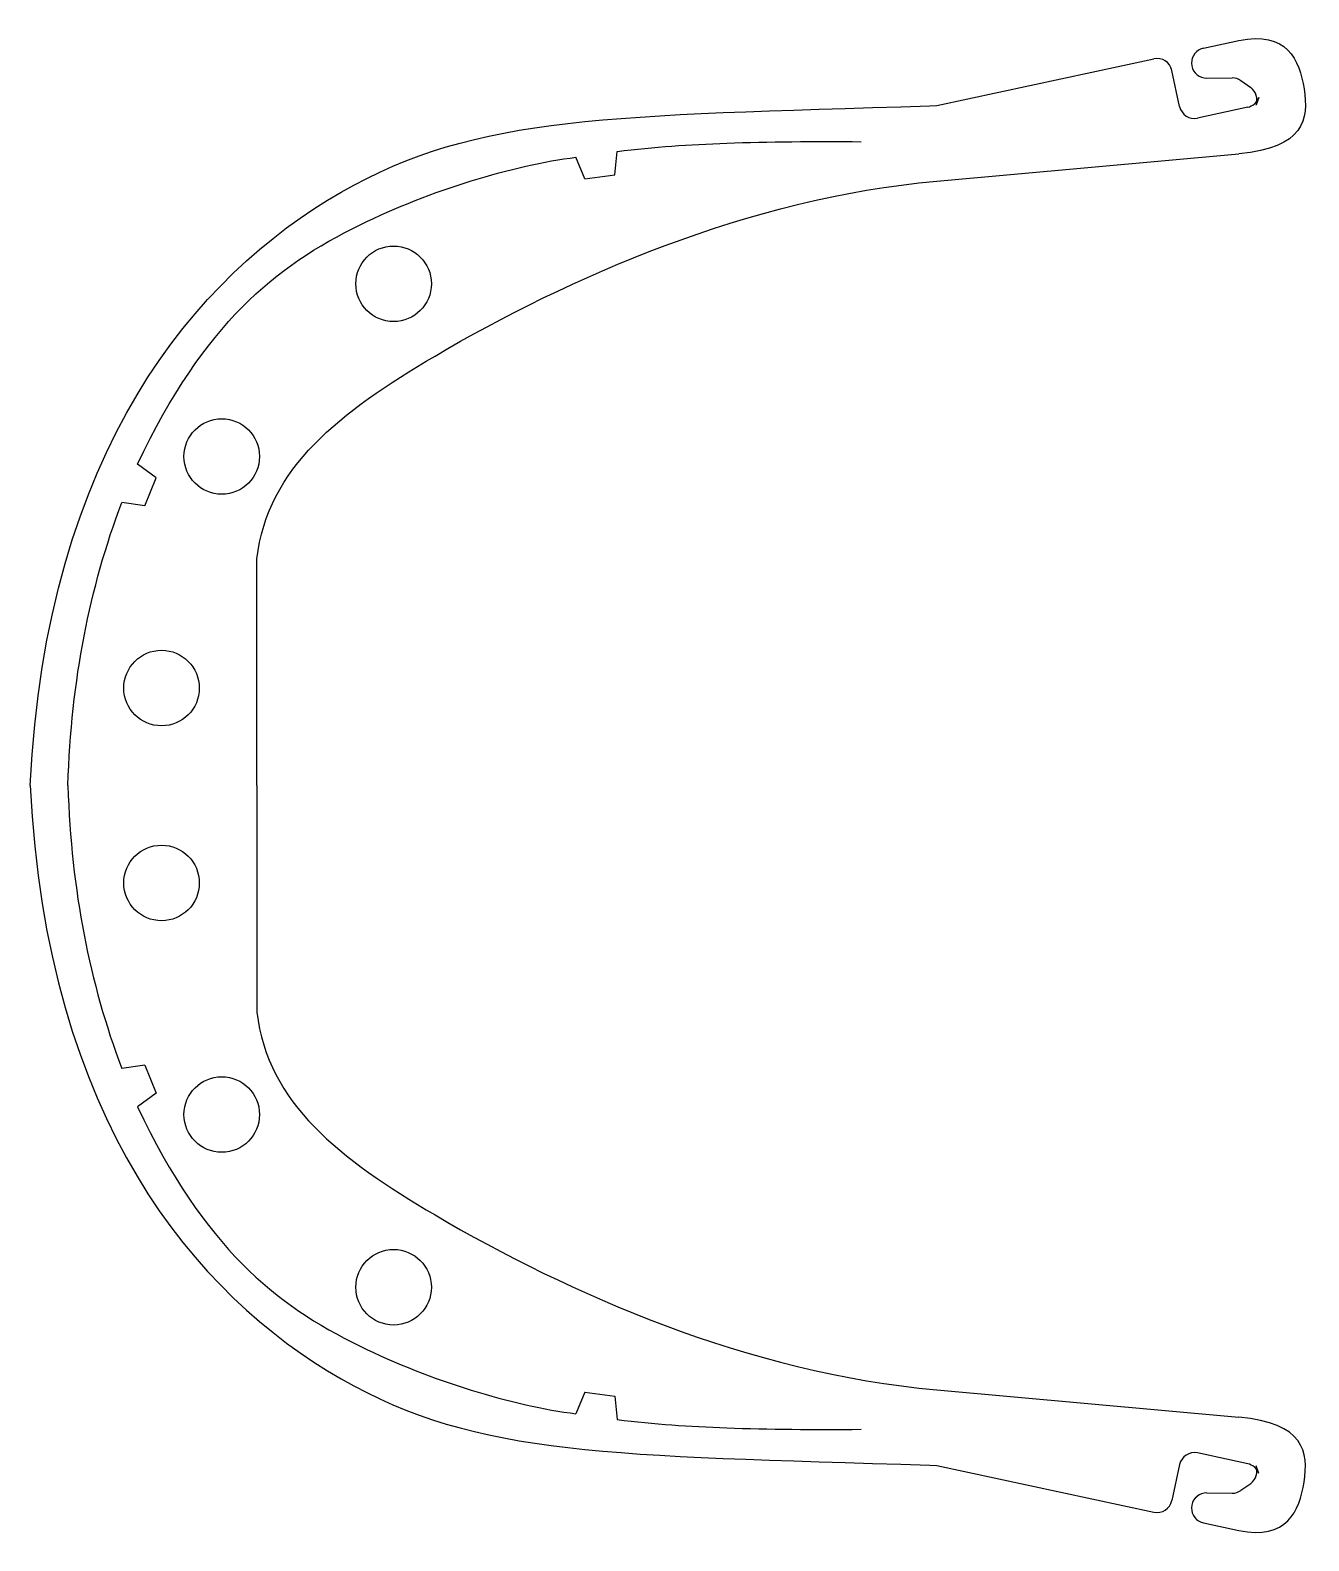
# Model space of a CAD drawing. Extents: x -169 to 1, y -65 to 135.
import ezdxf

# ---------------------------------------------------------------- set-up
doc = ezdxf.new("R2010")
doc.units = 0
doc.header["$MEASUREMENT"] = 0
doc.layers.add('MODELSKETCH_VISIBLE', color=7, linetype='CONTINUOUS')

msp = doc.modelspace()

# ---------------------------------------------------------------- linework, layer by layer
at = {"layer": 'MODELSKETCH_VISIBLE'}
for p, q in [((-13.3, 133.02), (-8.63, 134.02)), ((-13.63, 132.91), (-13.62, 132.92)), ((-48.63, 125.41), (-19.87, 131.6)), ((-16.47, 125.29), (-17.49, 130.07)), ((-12.88, 129.05), (-9.53, 129.08)), ((-8.35, 128.71), (-7.06, 127.79)), ((-5.99, 126.46), (-6.35, 125.49)), ((-49.52, 125.38), (-48.63, 125.41)), ((-7.46, 125.18), (-14.09, 123.76)), ((-95.2, 115.72), (-96.38, 118.57)), ((-91.24, 116.26), (-90.93, 119.34)), ((-48.63, 115.41), (-8.63, 119.02)), ((-95.2, 115.72), (-91.24, 116.26)), ((-151.94, 76.14), (-154.44, 77.96)), ((-153.45, 72.43), (-151.94, 76.14)), ((-153.45, 72.43), (-156.51, 72.86)), ((-138.63, 35.41), (-138.63, 65.41)), ((-138.63, 35.41), (-138.63, 5.41)), ((-153.45, -1.61), (-156.51, -2.04)), ((-153.45, -1.61), (-151.94, -5.31)), ((-151.94, -5.31), (-154.44, -7.14)), ((-95.2, -44.89), (-96.38, -47.74)), ((-95.2, -44.89), (-91.24, -45.43)), ((-91.24, -45.43), (-90.93, -48.51)), ((-48.63, -44.59), (-8.63, -48.2)), ((-7.46, -54.36), (-14.09, -52.93)), ((-7.46, -54.36), (-14.09, -52.93)), ((-49.52, -54.56), (-48.63, -54.59)), ((-48.63, -54.59), (-19.87, -60.78)), ((-16.47, -54.47), (-17.49, -59.24)), ((-5.99, -55.64), (-6.35, -54.66)), ((-8.35, -57.88), (-7.06, -56.96)), ((-12.88, -58.23), (-9.53, -58.26)), ((-13.63, -62.09), (-13.62, -62.1)), ((-13.3, -62.19), (-8.63, -63.2))]:
    msp.add_line(p, q, dxfattribs=at)
for centre in [(-120.52, 101.82), (-143.27, 78.96), (-151.24, 48.31), (-151.24, 22.51), (-143.27, -8.14), (-120.52, -31)]:
    msp.add_circle(centre, 5, dxfattribs=at)
for centre, start, end in [((-12.9, 131.05), 111.4946, 270.4992), ((-12.88, 131.06), 102.1483, 111.4946), ((-19.45, 129.65), 12.1483, 102.1483), ((-9.51, 127.08), 54.3488, 90.4992), ((-7.88, 127.14), 282.1483, 340.2554), ((-8.23, 126.16), 340.2554, 54.3488), ((-14.51, 125.71), 192.1483, 282.1483), ((-14.51, -54.89), 77.8517, 167.8517), ((-7.88, -56.32), 19.7446, 77.8517), ((-8.23, -55.34), 305.6512, 19.7446), ((-9.51, -56.26), 269.5008, 305.6512), ((-19.45, -58.82), 257.8517, 347.8517), ((-12.9, -60.23), 89.5008, 248.5054), ((-12.88, -60.24), 248.5054, 257.8517)]:
    msp.add_arc(centre, 2, start, end, dxfattribs=at)
for points, knots in [([(-8.63, 134.02), (-2.29, 135.39), (1.22, 127.16), (0, 119.8), (-8.63, 119.02)], [0, 0, 0, 0, 0.4843, 1, 1, 1, 1]), ([(-168.63, 35.41), (-166.5, 79.63), (-128.18, 124.76), (-91.58, 123.99), (-49.52, 125.38)], [0, 0, 0, 0, 0.5133482, 0.9965765, 0.9965765, 0.9965765, 0.9965765]), ([(-90.93, 119.34), (-85.98, 119.95), (-76.36, 120.6), (-64.87, 120.68), (-58.63, 120.63)], [0, 0, 0, 0, 0.474834, 1, 1, 1, 1]), ([(-154.44, 77.96), (-145.49, 96.64), (-128.58, 110.28), (-104.7, 117.54), (-96.38, 118.57)], [0, 0, 0, 0, 0.545941, 1, 1, 1, 1]), ([(-138.63, 65.41), (-137.16, 77.51), (-114.27, 95.16), (-73.64, 113.15), (-48.63, 115.41)], [0, 0, 0, 0, 0.416207, 1, 1, 1, 1]), ([(-168.63, 35.41), (-166.5, -8.81), (-128.18, -53.93), (-91.58, -53.17), (-49.52, -54.56)], [0, 0, 0, 0, 0.5133482, 0.9965765, 0.9965765, 0.9965765, 0.9965765]), ([(-138.63, 5.41), (-137.16, -6.69), (-114.27, -24.33), (-73.64, -42.33), (-48.63, -44.59)], [0, 0, 0, 0, 0.416207, 1, 1, 1, 1]), ([(-154.44, -7.14), (-145.49, -25.82), (-128.58, -39.45), (-104.7, -46.72), (-96.38, -47.74)], [0, 0, 0, 0, 0.545941, 1, 1, 1, 1]), ([(-90.93, -48.51), (-85.98, -49.12), (-76.36, -49.78), (-64.87, -49.86), (-58.63, -49.8)], [0, 0, 0, 0, 0.474834, 1, 1, 1, 1]), ([(-8.63, -63.2), (-2.29, -64.56), (1.22, -56.34), (0, -48.98), (-8.63, -48.2)], [0, 0, 0, 0, 0.4843, 1, 1, 1, 1])]:
    msp.add_open_spline(points, degree=3, knots=knots, dxfattribs=at)
for points in [[(-163.63, 35.41), (-163.18, 49.5), (-160.77, 61.53), (-156.51, 72.86)], [(-163.63, 35.41), (-163.18, 21.33), (-160.77, 9.3), (-156.51, -2.04)]]:
    msp.add_open_spline(points, degree=3, dxfattribs=at)

doc.saveas('drawing.dxf')
